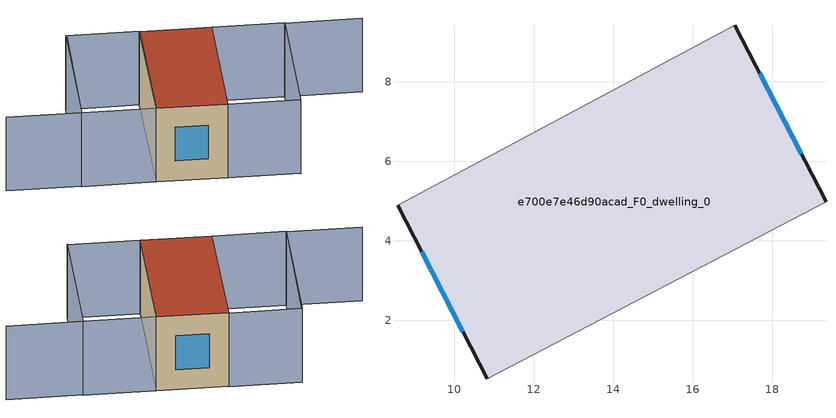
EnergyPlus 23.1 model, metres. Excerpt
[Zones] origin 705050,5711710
e700e7e46d90acad_F0_dwelling_0
 floor ground (EU_floor_Construction): 17.06,9.41 19.35,4.99 10.83,0.53 8.57,4.89 z0
 wall outside (EU_wall_Construction): 8.57,4.89 10.83,0.53 / 19.35,4.99 17.06,9.41 z0:6
 wall adiabatic (EU_wall_Construction): 17.06,9.41 8.57,4.89 / 10.83,0.53 19.35,4.99 z0:6
 window (EU_Window_Construction): 9.18,3.72 10.22,1.71 / 18.73,6.18 17.68,8.22 z1.62:4.38
 roof outside (EU_roof_Construction): 19.35,4.99 17.06,9.41 8.57,4.89 10.83,0.53 z6
shading: 13.09,-3.94 21.64,0.56 / 21.64,0.56 24.11,-4.15 / 14.79,13.83 6.24,9.41 / 6.24,9.41 3.85,14.04 / 10.8,0.52 19.35,4.99 / 19.35,4.99 21.67,0.55 / 21.67,0.55 13.12,-3.92 / 13.12,-3.92 10.8,0.52 / 6.21,9.4 14.76,13.88 / 14.76,13.88 17.12,9.37 / 17.12,9.37 8.57,4.9 / 8.57,4.9 6.21,9.4 z0:6
[Building]
EU S2 Campaign: North Axis=0; Terrain=City; Solar Distribution=FullExterior
[Site:Location]
London: Latitude=51.5; Longitude=-0.5; Time Zone=0; Elevation=25
[SizingPeriod:WeatherFileDays]
AnnualSizingPeriod: Begin Month=1; Begin Day of Month=1; End Month=12; End Day of Month=31; Day of Week for Start Day=Monday; Use Weather File Daylight Saving Period=No; Use Weather File Rain and Snow Indicators=No
[MATERIAL]
EU_InternalMass_Material: Roughness=MediumRough; Thickness=0.1; Conductivity=1; Density=1800; Specific Heat=900; Thermal Absorptance=0.9; Solar Absorptance=0.7; Visible Absorptance=0.7
[MATERIAL:NOMASS] Roughness=MediumRough; Thermal Absorptance=0.9; Solar Absorptance=0.7; Visible Absorptance=0.7
Name | Thermal Resistance
EU_wall_NoMass | 0.727863
EU_roof_NoMass | 0.773354
EU_floor_NoMass | 1.79329
[WINDOWMATERIAL:SIMPLEGLAZINGSYSTEM]
EU_Window_SimpleGlazing: UFactor=2.58614; Solar Heat Gain Coefficient=0.76; Visible Transmittance=0.76
[CONSTRUCTION]
EU_wall_Construction: EU_wall_NoMass
EU_roof_Construction: EU_roof_NoMass
EU_floor_Construction: EU_floor_NoMass
EU_InternalMass_Construction: EU_InternalMass_Material
EU_Window_Construction: EU_Window_SimpleGlazing
[ZONE]
e700e7e46d90acad_F0_dwelling_0: Type=1; Multiplier=1; Ceiling Height=autocalculate; Volume=285.567; Floor Area=autocalculate; Part of Total Floor Area=Yes
[INTERNALMASS]
e700e7e46d90acad_F0_dwelling_0_EU_InternalMass: Construction=EU_InternalMass_Construction; Zone or ZoneList=e700e7e46d90acad_F0_dwelling_0; Surface Area=47.5944
[OTHEREQUIPMENT]
EU_Step8_InternalGain_e700e7e46d90acad_F0_dwelling_0_f000: Fuel Type=Electricity; Zone or ZoneList or Space or SpaceList=e700e7e46d90acad_F0_dwelling_0; Schedule=EU_Step8_GainSchedule_e700e7e46d90acad_F0_dwelling_0_f000; Design Level Calculation Method=Watts/Area; Power per Zone Floor Area=1; Fraction Latent=0; Fraction Radiant=0; Fraction Lost=0; Carbon Dioxide Generation Rate=0; EndUse Subcategory=EU_Step8_InternalGains
[ZONEVENTILATION:DESIGNFLOWRATE]
EU_ConstantAir_e700e7e46d90acad_F0_dwelling_0: Zone or ZoneList or Space or SpaceList=e700e7e46d90acad_F0_dwelling_0; Schedule=EU_AlwaysOn; Design Flow Rate Calculation Method=AirChanges/Hour; Air Changes per Hour=0.484901; Ventilation Type=Natural; Fan Pressure Rise=0; Fan Total Efficiency=1; Constant Term Coefficient=1; Temperature Term Coefficient=0; Velocity Term Coefficient=0; Velocity Squared Term Coefficient=0; Minimum Indoor Temperature=-100; Maximum Indoor Temperature=100; Delta Temperature=-100; Minimum Outdoor Temperature=-100; Maximum Outdoor Temperature=100; Maximum Wind Speed=40
[HVACTEMPLATE:THERMOSTAT]
EU_HeatOnly_e700e7e46d90acad_F0_dwelling_0: Constant Heating Setpoint=20; Constant Cooling Setpoint=50
[HVACTEMPLATE:ZONE:IDEALLOADSAIRSYSTEM]
e700e7e46d90acad_F0_dwelling_0: Template Thermostat=EU_HeatOnly_e700e7e46d90acad_F0_dwelling_0; System Availability Schedule=EU_AlwaysOn; Maximum Heating Supply Air Temperature=50; Minimum Cooling Supply Air Temperature=13; Maximum Heating Supply Air Humidity Ratio=0.0156; Minimum Cooling Supply Air Humidity Ratio=0.0077; Heating Limit=NoLimit; Cooling Limit=NoLimit; Heating Availability Schedule=EU_AlwaysOn; Cooling Availability Schedule=EU_CoolingOff; Dehumidification Control Type=ConstantSensibleHeatRatio; Cooling Sensible Heat Ratio=0.7; Dehumidification Setpoint=60; Humidification Control Type=None; Humidification Setpoint=30; Outdoor Air Method=None; Outdoor Air Flow Rate per Person=0.00944; Outdoor Air Flow Rate per Zone Floor Area=0; Outdoor Air Flow Rate per Zone=0; Demand Controlled Ventilation Type=None; Outdoor Air Economizer Type=NoEconomizer; Heat Recovery Type=None; Sensible Heat Recovery Effectiveness=0.7; Latent Heat Recovery Effectiveness=0.65
[SIZING:ZONE]
e700e7e46d90acad_F0_dwelling_0: Zone Cooling Design Supply Air Temperature Input Method=SupplyAirTemperature; Zone Cooling Design Supply Air Temperature=13; Zone Heating Design Supply Air Temperature Input Method=SupplyAirTemperature; Zone Heating Design Supply Air Temperature=50; Zone Cooling Design Supply Air Humidity Ratio=0.008; Zone Heating Design Supply Air Humidity Ratio=0.008; Cooling Design Air Flow Method=DesignDay; Cooling Design Air Flow Rate=0; Cooling Minimum Air Flow per Zone Floor Area=0.000762; Cooling Minimum Air Flow=0; Cooling Minimum Air Flow Fraction=0.2; Heating Design Air Flow Method=DesignDay; Heating Design Air Flow Rate=0; Heating Maximum Air Flow per Zone Floor Area=0.002032; Heating Maximum Air Flow=0.141576; Heating Maximum Air Flow Fraction=0.3; Account for Dedicated Outdoor Air System=No; Dedicated Outdoor Air System Control Strategy=NeutralSupplyAir; Dedicated Outdoor Air Low Setpoint Temperature for Design=autosize; Dedicated Outdoor Air High Setpoint Temperature for Design=autosize; Zone Load Sizing Method=Sensible Load Only No Latent Load; Zone Latent Cooling Design Supply Air Humidity Ratio Input Method=HumidityRatioDifference; Zone Cooling Design Supply Air Humidity Ratio Difference=0.005; Zone Latent Heating Design Supply Air Humidity Ratio Input Method=HumidityRatioDifference; Zone Humidification Design Supply Air Humidity Ratio Difference=0.005
[SCHEDULE:CONSTANT]
Name | Hourly Value
EU_AlwaysOn | 1
EU_CoolingOff | 0
[SCHEDULE:FILE]
EU_Step8_GainSchedule_e700e7e46d90acad_F0_dwelling_0_f000: File=../../schedules/e700e7e46d90acad/e700e7e46d90acad_F0_dwelling_0_f000_gain.csv; Column Number=1; Rows to Skip at Top=0; Number of Hours of Data=8760; Column Separator=Comma; Interpolate to Timestep=No; Minutes per Item=60; Adjust Schedule for Daylight Savings=Yes
